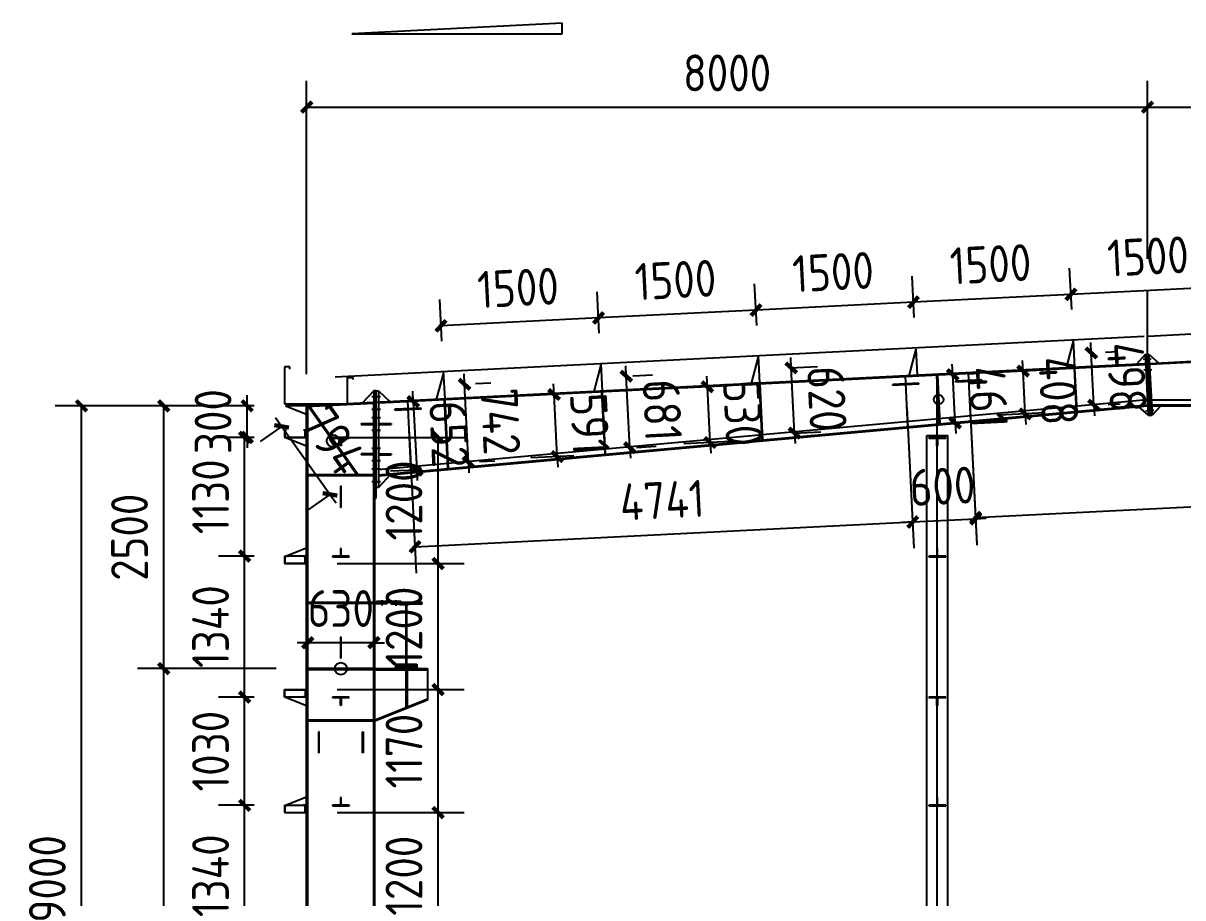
# Model space of a CAD drawing. Extents: x 411778 to 673094, y -11605 to 324395.
# Drawn here: x 495005 to 506037, y 84469 to 92789 of the extents above; entities that cross this region are included whole.
import ezdxf

# ---------------------------------------------------------------- set-up
doc = ezdxf.new("R2010")
doc.units = 0
doc.header["$LTSCALE"] = 1000
doc.header["$MEASUREMENT"] = 0
doc.layers.add('DOTE', color=1, linetype='Continuous')
doc.styles.get("Standard").update_dxf_attribs({"font": 'gbenor.shx', "bigfont": 'gbcbig.shx'})
doc.dimstyles.get("Standard").update_dxf_attribs({"dimscale": 100, "dimtxt": 3.5, "dimasz": 1, "dimexe": 2.5, "dimexo": 3, "dimgap": 1.5, "dimtad": 1, "dimdec": 0, "dimzin": 0, "dimdsep": 46, "dimtxsty": 'Standard', "dimblk": 'ARCHTICK', "dimcen": 0.09, "dimadec": 0, "dimazin": 0, "dimtfac": 1, "dimtdec": 0, "dimtix": 1, "dimtmove": 2, "dimatfit": 3, "dimfxl": 1, "dimtolj": 1, "dimtzin": 0, "dimarcsym": 0})

# ---------------------------------------------------------------- blocks, each defined once
blk = doc.blocks.new('_ArchTick')
at = {"color": 0, "linetype": 'ByBlock', "const_width": 0.4}
blk.add_lwpolyline([(-0.5, -0.5), (0.5, 0.5)], dxfattribs=at)
blk = doc.blocks.new('*D339')
at = {"color": 3, "lineweight": -2}
for p, q in [((497702, 89449), (497702, 92241)), ((505702, 90546), (505702, 92241)), ((497702, 91991), (505702, 91991))]:
    blk.add_line(p, q, dxfattribs=at)
at = {"layer": 'Defpoints', "color": 0}
for p in [(505702, 91991), (505702, 90246), (497702, 89149)]:
    blk.add_point(p, dxfattribs=at)
at = {"color": 3, "lineweight": -2, "xscale": 100, "yscale": 100, "zscale": 100, "rotation": 180}
blk.add_blockref('_ArchTick', (497702, 91991), dxfattribs=at)
at = {"color": 3, "lineweight": -2, "xscale": 100, "yscale": 100, "zscale": 100}
blk.add_blockref('_ArchTick', (505702, 91991), dxfattribs=at)
at = {"color": 0, "insert": (501702, 92316), "char_height": 350, "attachment_point": 5}
blk.add_mtext('\\A1;8000', dxfattribs=at)
blk = doc.blocks.new('*D340')
at = {"color": 3, "lineweight": -2}
for p, q in [((505702, 91025), (505702, 92241)), ((509702, 91448), (509702, 92241)), ((505702, 91991), (509702, 91991))]:
    blk.add_line(p, q, dxfattribs=at)
at = {"layer": 'Defpoints', "color": 0}
for p in [(509702, 91991), (509702, 91148), (505702, 90725)]:
    blk.add_point(p, dxfattribs=at)
at = {"color": 3, "lineweight": -2, "xscale": 100, "yscale": 100, "zscale": 100, "rotation": 180}
blk.add_blockref('_ArchTick', (505702, 91991), dxfattribs=at)
at = {"color": 3, "lineweight": -2, "xscale": 100, "yscale": 100, "zscale": 100}
blk.add_blockref('_ArchTick', (509702, 91991), dxfattribs=at)
at = {"color": 0, "insert": (507702, 92316), "char_height": 350, "attachment_point": 5}
blk.add_mtext('\\A1;4000', dxfattribs=at)
blk = doc.blocks.new('*D346')
at = {"color": 3, "lineweight": -2}
for p, q in [((506478, 90139), (506459, 90534)), ((504980, 90064), (504960, 90459)), ((506471, 90284), (504973, 90209))]:
    blk.add_line(p, q, dxfattribs=at)
at = {"layer": 'Defpoints', "color": 0}
for p in [(504973, 90209), (506493, 89839), (504995, 89764)]:
    blk.add_point(p, dxfattribs=at)
at = {"color": 3, "lineweight": -2, "xscale": 100, "yscale": 100, "zscale": 100}
for p, rotation in [((506471, 90284), 2.862405226256115), ((504973, 90209), 182.8624052262561)]:
    blk.add_blockref('_ArchTick', p, dxfattribs=dict(at, rotation=rotation))
at = {"color": 0, "insert": (505706, 90571), "char_height": 350, "attachment_point": 5, "rotation": 2.8624}
blk.add_mtext('\\A1;1500', dxfattribs=at)
blk = doc.blocks.new('*D331')
at = {"color": 3, "lineweight": -2}
for p, q in [((503482, 89989), (503462, 90384)), ((504980, 90064), (504960, 90459)), ((504973, 90209), (503475, 90135))]:
    blk.add_line(p, q, dxfattribs=at)
at = {"layer": 'Defpoints', "color": 0}
for p in [(503475, 90135), (504995, 89764), (503497, 89689)]:
    blk.add_point(p, dxfattribs=at)
at = {"color": 3, "lineweight": -2, "xscale": 100, "yscale": 100, "zscale": 100}
for p, rotation in [((504973, 90209), 2.862405226256115), ((503475, 90135), 182.8624052262561)]:
    blk.add_blockref('_ArchTick', p, dxfattribs=dict(at, rotation=rotation))
at = {"color": 0, "insert": (504208, 90497), "char_height": 350, "attachment_point": 5, "rotation": 2.8624}
blk.add_mtext('\\A1;1500', dxfattribs=at)
blk = doc.blocks.new('*D347')
at = {"color": 3, "lineweight": -2}
for p, q in [((503482, 89989), (503462, 90384)), ((501984, 89914), (501964, 90309)), ((503475, 90135), (501977, 90060))]:
    blk.add_line(p, q, dxfattribs=at)
at = {"layer": 'Defpoints', "color": 0}
for p in [(501977, 90060), (501999, 89614), (503497, 89689)]:
    blk.add_point(p, dxfattribs=at)
at = {"color": 3, "lineweight": -2, "xscale": 100, "yscale": 100, "zscale": 100}
for p, rotation in [((501977, 90060), 182.8624052262561), ((503475, 90135), 2.862405226256115)]:
    blk.add_blockref('_ArchTick', p, dxfattribs=dict(at, rotation=rotation))
at = {"color": 0, "insert": (502710, 90422), "char_height": 350, "attachment_point": 5, "rotation": 2.8624}
blk.add_mtext('\\A1;1500', dxfattribs=at)
blk = doc.blocks.new('*D348')
at = {"color": 3, "lineweight": -2}
for p, q in [((501984, 89914), (501964, 90309)), ((500486, 89839), (500466, 90234)), ((501977, 90060), (500479, 89985))]:
    blk.add_line(p, q, dxfattribs=at)
at = {"layer": 'Defpoints', "color": 0}
for p in [(500479, 89985), (501999, 89614), (500501, 89539)]:
    blk.add_point(p, dxfattribs=at)
at = {"color": 3, "lineweight": -2, "xscale": 100, "yscale": 100, "zscale": 100}
for p, rotation in [((501977, 90060), 2.862405226256115), ((500479, 89985), 182.8624052262561)]:
    blk.add_blockref('_ArchTick', p, dxfattribs=dict(at, rotation=rotation))
at = {"color": 0, "insert": (501211, 90347), "char_height": 350, "attachment_point": 5, "rotation": 2.8624}
blk.add_mtext('\\A1;1500', dxfattribs=at)
blk = doc.blocks.new('*D349')
at = {"color": 3, "lineweight": -2}
for p, q in [((498988, 89764), (498968, 90160)), ((500486, 89839), (500466, 90234)), ((500479, 89985), (498980, 89910))]:
    blk.add_line(p, q, dxfattribs=at)
at = {"layer": 'Defpoints', "color": 0}
for p in [(498980, 89910), (500501, 89539), (499003, 89464)]:
    blk.add_point(p, dxfattribs=at)
at = {"color": 3, "lineweight": -2, "xscale": 100, "yscale": 100, "zscale": 100}
for p, rotation in [((500479, 89985), 2.862405226256115), ((498980, 89910), 182.8624052262561)]:
    blk.add_blockref('_ArchTick', p, dxfattribs=dict(at, rotation=rotation))
at = {"color": 0, "insert": (499713, 90272), "char_height": 350, "attachment_point": 5, "rotation": 2.8624}
blk.add_mtext('\\A1;1500', dxfattribs=at)
blk = doc.blocks.new('*D332')
at = {"color": 3, "lineweight": -2}
for p, q in [((497202, 89149), (495310, 89149)), ((495560, 80149), (495560, 89149)), ((497252, 80149), (495310, 80149))]:
    blk.add_line(p, q, dxfattribs=at)
at = {"layer": 'Defpoints', "color": 0}
for p in [(495560, 89149), (497502, 89149), (497552, 80149)]:
    blk.add_point(p, dxfattribs=at)
at = {"color": 3, "lineweight": -2, "xscale": 100, "yscale": 100, "zscale": 100}
for p, rotation in [((495560, 89149), 90), ((495560, 80149), 270)]:
    blk.add_blockref('_ArchTick', p, dxfattribs=dict(at, rotation=rotation))
at = {"color": 0, "insert": (495235, 84649), "char_height": 350, "attachment_point": 5, "rotation": 90}
blk.add_mtext('\\A1;9000', dxfattribs=at)
blk = doc.blocks.new('*D350')
at = {"color": 0, "lineweight": -2}
for p, q in [((497412, 86649), (496092, 86649)), ((496342, 80149), (496342, 86649)), ((497252, 80149), (496092, 80149))]:
    blk.add_line(p, q, dxfattribs=at)
at = {"layer": 'Defpoints', "color": 0}
for p in [(496342, 86649), (497712, 86649), (497552, 80149)]:
    blk.add_point(p, dxfattribs=at)
at = {"color": 0, "lineweight": -2, "xscale": 100, "yscale": 100, "zscale": 100}
for p, rotation in [((496342, 86649), 90), ((496342, 80149), 270)]:
    blk.add_blockref('_ArchTick', p, dxfattribs=dict(at, rotation=rotation))
at = {"color": 0, "insert": (496017, 83399), "char_height": 350, "attachment_point": 5, "rotation": 90}
blk.add_mtext('\\A1;6500', dxfattribs=at)
blk = doc.blocks.new('*D351')
at = {"color": 0, "lineweight": -2}
for p, q in [((497202, 89149), (496092, 89149)), ((496342, 86649), (496342, 89149)), ((497412, 86649), (496092, 86649))]:
    blk.add_line(p, q, dxfattribs=at)
at = {"layer": 'Defpoints', "color": 0}
for p in [(496342, 89149), (497502, 89149), (497712, 86649)]:
    blk.add_point(p, dxfattribs=at)
at = {"color": 0, "lineweight": -2, "xscale": 100, "yscale": 100, "zscale": 100}
for p, rotation in [((496342, 89149), 90), ((496342, 86649), 270)]:
    blk.add_blockref('_ArchTick', p, dxfattribs=dict(at, rotation=rotation))
at = {"color": 0, "insert": (496017, 87899), "char_height": 350, "attachment_point": 5, "rotation": 90}
blk.add_mtext('\\A1;2500', dxfattribs=at)
blk = doc.blocks.new('*D355')
at = {"color": 3, "lineweight": -2}
for p, q in [((497136, 89149), (497136, 89249)), ((497202, 89149), (496886, 89149)), ((497136, 88849), (497136, 89149)), ((497202, 88849), (496886, 88849)), ((497136, 88849), (497136, 88749))]:
    blk.add_line(p, q, dxfattribs=at)
at = {"layer": 'Defpoints', "color": 0}
for p in [(497136, 89149), (497502, 89149), (497502, 88849)]:
    blk.add_point(p, dxfattribs=at)
at = {"color": 3, "lineweight": -2, "xscale": 100, "yscale": 100, "zscale": 100}
for p, rotation in [((497136, 89149), 270), ((497136, 88849), 90)]:
    blk.add_blockref('_ArchTick', p, dxfattribs=dict(at, rotation=rotation))
at = {"color": 0, "insert": (496812, 88999), "char_height": 350, "attachment_point": 5, "rotation": 90}
blk.add_mtext('\\A1;300', dxfattribs=at)
blk = doc.blocks.new('*D342')
at = {"color": 3, "lineweight": -2}
for p, q in [((499204, 89354), (499199, 89454)), ((499308, 89360), (499454, 89367)), ((499241, 88613), (499204, 89354)), ((499241, 88613), (499246, 88513)), ((499345, 88618), (499491, 88626))]:
    blk.add_line(p, q, dxfattribs=at)
at = {"layer": 'Defpoints', "color": 0}
for p in [(499009, 89345), (499204, 89354), (499046, 88603)]:
    blk.add_point(p, dxfattribs=at)
at = {"color": 3, "lineweight": -2, "xscale": 100, "yscale": 100, "zscale": 100}
for p, rotation in [((499204, 89354), 272.8624052260853), ((499241, 88613), 92.86240522608537)]:
    blk.add_blockref('_ArchTick', p, dxfattribs=dict(at, rotation=rotation))
at = {"color": 0, "insert": (499547, 89000), "char_height": 350, "attachment_point": 5, "rotation": 272.8624}
blk.add_mtext('\\A1;742', dxfattribs=at)
blk = doc.blocks.new('*D385')
at = {"color": 0, "lineweight": -2}
for p, q in [((498716, 89190), (498711, 89290)), ((498716, 89190), (498466, 89177)), ((498716, 89190), (498749, 88538)), ((498749, 88538), (498499, 88526)), ((498749, 88538), (498754, 88439))]:
    blk.add_line(p, q, dxfattribs=at)
at = {"layer": 'Defpoints', "color": 0}
for p in [(499016, 89205), (498749, 88538), (499048, 88553)]:
    blk.add_point(p, dxfattribs=at)
at = {"color": 0, "lineweight": -2, "xscale": 100, "yscale": 100, "zscale": 100}
for p, rotation in [((498716, 89190), 272.8624052260915), ((498749, 88538), 92.8624052260915)]:
    blk.add_blockref('_ArchTick', p, dxfattribs=dict(at, rotation=rotation))
at = {"color": 0, "insert": (499057, 88880), "char_height": 350, "attachment_point": 5, "rotation": 272.8624}
blk.add_mtext('\\A1;652', dxfattribs=at)
blk = doc.blocks.new('*D386')
at = {"color": 0, "lineweight": -2}
for p, q in [((500214, 89265), (499807, 89244)), ((500056, 89257), (500051, 89357)), ((500086, 88666), (500056, 89257)), ((500244, 88674), (499836, 88654)), ((500086, 88666), (500091, 88566))]:
    blk.add_line(p, q, dxfattribs=at)
at = {"layer": 'Defpoints', "color": 0}
for p in [(500056, 89257), (500514, 89280), (500543, 88689)]:
    blk.add_point(p, dxfattribs=at)
at = {"color": 0, "lineweight": -2, "xscale": 100, "yscale": 100, "zscale": 100}
for p, rotation in [((500056, 89257), 272.8624052261313), ((500086, 88666), 92.8624052261313)]:
    blk.add_blockref('_ArchTick', p, dxfattribs=dict(at, rotation=rotation))
at = {"color": 0, "insert": (500396, 88978), "char_height": 350, "attachment_point": 5, "rotation": 272.8624}
blk.add_mtext('\\A1;591', dxfattribs=at)
blk = doc.blocks.new('*D387')
at = {"color": 0, "lineweight": -2}
for p, q in [((501514, 89330), (501509, 89430)), ((501712, 89340), (501265, 89317)), ((501541, 88800), (501514, 89330)), ((501739, 88810), (501291, 88788)), ((501541, 88800), (501546, 88700))]:
    blk.add_line(p, q, dxfattribs=at)
at = {"layer": 'Defpoints', "color": 0}
for p in [(501514, 89330), (502012, 89355), (502038, 88825)]:
    blk.add_point(p, dxfattribs=at)
at = {"color": 0, "lineweight": -2, "xscale": 100, "yscale": 100, "zscale": 100}
for p, rotation in [((501514, 89330), 272.8624052261176), ((501541, 88800), 92.86240522611759)]:
    blk.add_blockref('_ArchTick', p, dxfattribs=dict(at, rotation=rotation))
at = {"color": 0, "insert": (501852, 89081), "char_height": 350, "attachment_point": 5, "rotation": 272.8624}
blk.add_mtext('\\A1;530', dxfattribs=at)
blk = doc.blocks.new('*D388')
at = {"color": 0, "lineweight": -2}
for p, q in [((504709, 89489), (504268, 89467)), ((504518, 89480), (504513, 89580)), ((504538, 89072), (504518, 89480)), ((504729, 89082), (504289, 89060)), ((504538, 89072), (504543, 88972))]:
    blk.add_line(p, q, dxfattribs=at)
at = {"layer": 'Defpoints', "color": 0}
for p in [(504518, 89480), (505008, 89504), (505029, 89097)]:
    blk.add_point(p, dxfattribs=at)
at = {"color": 0, "lineweight": -2, "xscale": 100, "yscale": 100, "zscale": 100}
for p, rotation in [((504518, 89480), 272.8624052260932), ((504538, 89072), 92.86240522609322)]:
    blk.add_blockref('_ArchTick', p, dxfattribs=dict(at, rotation=rotation))
at = {"color": 0, "insert": (504853, 89292), "char_height": 350, "attachment_point": 5, "rotation": 272.8624}
blk.add_mtext('\\A1;408', dxfattribs=at)
blk = doc.blocks.new('*D415')
at = {"color": 3, "lineweight": -2}
for p, q in [((500743, 89431), (500738, 89531)), ((500777, 88751), (500743, 89431)), ((500806, 89434), (500993, 89444)), ((500777, 88751), (500782, 88651)), ((500840, 88754), (501027, 88764))]:
    blk.add_line(p, q, dxfattribs=at)
at = {"layer": 'Defpoints', "color": 0}
for p in [(500507, 89419), (500743, 89431), (500541, 88739)]:
    blk.add_point(p, dxfattribs=at)
at = {"color": 3, "lineweight": -2, "xscale": 100, "yscale": 100, "zscale": 100}
for p, rotation in [((500743, 89431), 272.8624052261292), ((500777, 88751), 92.86240522612924)]:
    blk.add_blockref('_ArchTick', p, dxfattribs=dict(at, rotation=rotation))
at = {"color": 0, "insert": (501085, 89107), "char_height": 350, "attachment_point": 5, "rotation": 272.8624}
blk.add_mtext('\\A1;681', dxfattribs=at)
blk = doc.blocks.new('*D416')
at = {"color": 3, "lineweight": -2}
for p, q in [((502312, 89510), (502307, 89610)), ((502305, 89509), (502562, 89522)), ((502343, 88890), (502312, 89510)), ((502336, 88890), (502593, 88903)), ((502343, 88890), (502348, 88790))]:
    blk.add_line(p, q, dxfattribs=at)
at = {"layer": 'Defpoints', "color": 0}
for p in [(502005, 89494), (502312, 89510), (502036, 88875)]:
    blk.add_point(p, dxfattribs=at)
at = {"color": 3, "lineweight": -2, "xscale": 100, "yscale": 100, "zscale": 100}
for p, rotation in [((502312, 89510), 272.862405226128), ((502343, 88890), 92.86240522612796)]:
    blk.add_blockref('_ArchTick', p, dxfattribs=dict(at, rotation=rotation))
at = {"color": 0, "insert": (502652, 89216), "char_height": 350, "attachment_point": 5, "rotation": 272.8624}
blk.add_mtext('\\A1;620', dxfattribs=at)
blk = doc.blocks.new('*D417')
at = {"color": 3, "lineweight": -2}
for p, q in [((505167, 89652), (505162, 89752)), ((505192, 89155), (505167, 89652)), ((505301, 89659), (505417, 89665)), ((505192, 89155), (505197, 89055)), ((505326, 89162), (505441, 89167))]:
    blk.add_line(p, q, dxfattribs=at)
at = {"layer": 'Defpoints', "color": 0}
for p in [(505001, 89644), (505167, 89652), (505026, 89147)]:
    blk.add_point(p, dxfattribs=at)
at = {"color": 3, "lineweight": -2, "xscale": 100, "yscale": 100, "zscale": 100}
for p, rotation in [((505167, 89652), 272.8624052260907), ((505192, 89155), 92.86240522609076)]:
    blk.add_blockref('_ArchTick', p, dxfattribs=dict(at, rotation=rotation))
at = {"color": 0, "insert": (505504, 89420), "char_height": 350, "attachment_point": 5, "rotation": 272.8624}
blk.add_mtext('\\A1;498', dxfattribs=at)
blk = doc.blocks.new('*D1814')
at = {"color": 0, "lineweight": -2}
for p, q in [((503413, 89134), (503480, 87795)), ((498678, 88897), (498745, 87558)), ((498733, 87808), (503468, 88044))]:
    blk.add_line(p, q, dxfattribs=at)
at = {"layer": 'Defpoints', "color": 0}
for p in [(503398, 89434), (498663, 89197), (503468, 88044)]:
    blk.add_point(p, dxfattribs=at)
at = {"color": 0, "lineweight": -2, "xscale": 100, "yscale": 100, "zscale": 100}
for p, rotation in [((503468, 88044), 2.862405225927095), ((498733, 87808), 182.8624052259271)]:
    blk.add_blockref('_ArchTick', p, dxfattribs=dict(at, rotation=rotation))
at = {"color": 0, "insert": (501084, 88251), "char_height": 350, "attachment_point": 5, "rotation": 2.8624}
blk.add_mtext('\\A1;4741', dxfattribs=at)
blk = doc.blocks.new('*D1815')
at = {"color": 0, "lineweight": -2}
for p, q in [((504012, 89164), (504079, 87825)), ((503413, 89134), (503480, 87795)), ((503468, 88044), (503368, 88039)), ((503468, 88044), (504067, 88074)), ((504067, 88074), (504167, 88079))]:
    blk.add_line(p, q, dxfattribs=at)
at = {"layer": 'Defpoints', "color": 0}
for p in [(503398, 89434), (503997, 89464), (504067, 88074)]:
    blk.add_point(p, dxfattribs=at)
at = {"color": 0, "lineweight": -2, "xscale": 100, "yscale": 100, "zscale": 100}
for p, rotation in [((504067, 88074), 182.8624052259271), ((503468, 88044), 2.862405225927099)]:
    blk.add_blockref('_ArchTick', p, dxfattribs=dict(at, rotation=rotation))
at = {"color": 0, "insert": (503751, 88384), "char_height": 350, "attachment_point": 5, "rotation": 2.8624}
blk.add_mtext('\\A1;600', dxfattribs=at)
blk = doc.blocks.new('*D1816')
at = {"color": 0, "lineweight": -2}
for p, q in [((509217, 89424), (509284, 88097)), ((504012, 89164), (504079, 87837)), ((504066, 88086), (509271, 88346))]:
    blk.add_line(p, q, dxfattribs=at)
at = {"layer": 'Defpoints', "color": 0}
for p in [(509202, 89724), (503997, 89464), (509271, 88346)]:
    blk.add_point(p, dxfattribs=at)
at = {"color": 0, "lineweight": -2, "xscale": 100, "yscale": 100, "zscale": 100}
for p, rotation in [((509271, 88346), 2.862405226096694), ((504066, 88086), 182.8624052260967)]:
    blk.add_blockref('_ArchTick', p, dxfattribs=dict(at, rotation=rotation))
at = {"color": 0, "insert": (506653, 88541), "char_height": 350, "attachment_point": 5, "rotation": 2.8624}
blk.add_mtext('\\A1;5211', dxfattribs=at)
blk = doc.blocks.new('*D1929')
at = {"color": 3, "lineweight": -2}
for p, q in [((497202, 85349), (496862, 85349)), ((497112, 84009), (497112, 85349)), ((497202, 84009), (496862, 84009))]:
    blk.add_line(p, q, dxfattribs=at)
at = {"layer": 'Defpoints', "color": 0}
for p in [(497112, 85349), (497502, 85349), (497502, 84009)]:
    blk.add_point(p, dxfattribs=at)
at = {"color": 3, "lineweight": -2, "xscale": 100, "yscale": 100, "zscale": 100}
for p, rotation in [((497112, 85349), 90), ((497112, 84009), 270)]:
    blk.add_blockref('_ArchTick', p, dxfattribs=dict(at, rotation=rotation))
at = {"color": 0, "insert": (496788, 84679), "char_height": 350, "attachment_point": 5, "rotation": 90}
blk.add_mtext('\\A1;1340', dxfattribs=at)
blk = doc.blocks.new('*D1930')
at = {"color": 3, "lineweight": -2}
for p, q in [((497202, 86379), (496862, 86379)), ((497112, 85349), (497112, 86379)), ((497202, 85349), (496862, 85349))]:
    blk.add_line(p, q, dxfattribs=at)
at = {"layer": 'Defpoints', "color": 0}
for p in [(497112, 86379), (497502, 86379), (497502, 85349)]:
    blk.add_point(p, dxfattribs=at)
at = {"color": 3, "lineweight": -2, "xscale": 100, "yscale": 100, "zscale": 100}
for p, rotation in [((497112, 86379), 90), ((497112, 85349), 270)]:
    blk.add_blockref('_ArchTick', p, dxfattribs=dict(at, rotation=rotation))
at = {"color": 0, "insert": (496788, 85864), "char_height": 350, "attachment_point": 5, "rotation": 90}
blk.add_mtext('\\A1;1030', dxfattribs=at)
blk = doc.blocks.new('*D1931')
at = {"color": 3, "lineweight": -2}
for p, q in [((497202, 87719), (496862, 87719)), ((497112, 86379), (497112, 87719)), ((497202, 86379), (496862, 86379))]:
    blk.add_line(p, q, dxfattribs=at)
at = {"layer": 'Defpoints', "color": 0}
for p in [(497112, 87719), (497502, 87719), (497502, 86379)]:
    blk.add_point(p, dxfattribs=at)
at = {"color": 3, "lineweight": -2, "xscale": 100, "yscale": 100, "zscale": 100}
for p, rotation in [((497112, 87719), 90), ((497112, 86379), 270)]:
    blk.add_blockref('_ArchTick', p, dxfattribs=dict(at, rotation=rotation))
at = {"color": 0, "insert": (496788, 87049), "char_height": 350, "attachment_point": 5, "rotation": 90}
blk.add_mtext('\\A1;1340', dxfattribs=at)
blk = doc.blocks.new('*D1932')
at = {"color": 3, "lineweight": -2}
for p, q in [((497202, 88849), (496862, 88849)), ((497112, 87719), (497112, 88849)), ((497202, 87719), (496862, 87719))]:
    blk.add_line(p, q, dxfattribs=at)
at = {"layer": 'Defpoints', "color": 0}
for p in [(497112, 88849), (497502, 88849), (497502, 87719)]:
    blk.add_point(p, dxfattribs=at)
at = {"color": 3, "lineweight": -2, "xscale": 100, "yscale": 100, "zscale": 100}
for p, rotation in [((497112, 88849), 90), ((497112, 87719), 270)]:
    blk.add_blockref('_ArchTick', p, dxfattribs=dict(at, rotation=rotation))
at = {"color": 0, "insert": (496788, 88284), "char_height": 350, "attachment_point": 5, "rotation": 90}
blk.add_mtext('\\A1;1130', dxfattribs=at)
blk = doc.blocks.new('*D2557')
at = {"color": 0, "lineweight": -2}
for p, q in [((503849, 89446), (503844, 89546)), ((503872, 88986), (503849, 89446)), ((504002, 89454), (504098, 89459)), ((503872, 88986), (503877, 88886)), ((504025, 88993), (504122, 88998))]:
    blk.add_line(p, q, dxfattribs=at)
at = {"layer": 'Defpoints', "color": 0}
for p in [(503702, 89439), (503849, 89446), (503725, 88978)]:
    blk.add_point(p, dxfattribs=at)
at = {"color": 0, "lineweight": -2, "xscale": 100, "yscale": 100, "zscale": 100}
for p, rotation in [((503849, 89446), 272.8624052261207), ((503872, 88986), 92.86240522612069)]:
    blk.add_blockref('_ArchTick', p, dxfattribs=dict(at, rotation=rotation))
at = {"color": 0, "insert": (504185, 89232), "char_height": 350, "attachment_point": 5, "rotation": 272.8624}
blk.add_mtext('\\A1;461', dxfattribs=at)
blk = doc.blocks.new('*D2558')
at = {"color": 0, "lineweight": -2}
for p, q in [((497464, 88954), (497406, 89035)), ((497481, 88966), (497260, 88809)), ((497924, 88307), (497464, 88954)), ((497941, 88319), (497721, 88162)), ((497924, 88307), (497982, 88226))]:
    blk.add_line(p, q, dxfattribs=at)
at = {"layer": 'Defpoints', "color": 0}
for p in [(497725, 89140), (497464, 88954), (498186, 88493)]:
    blk.add_point(p, dxfattribs=at)
at = {"color": 0, "lineweight": -2, "xscale": 100, "yscale": 100, "zscale": 100}
for p, rotation in [((497464, 88954), 305.4530393747826), ((497924, 88307), 125.4530393747826)]:
    blk.add_blockref('_ArchTick', p, dxfattribs=dict(at, rotation=rotation))
at = {"color": 0, "insert": (497959, 88819), "char_height": 350, "attachment_point": 5, "rotation": 305.453}
blk.add_mtext('\\A1;794', dxfattribs=at)
blk = doc.blocks.new('*D2559')
at = {"color": 0, "lineweight": -2}
for p, q in [((497712, 86949), (497712, 87146)), ((498342, 86949), (498342, 87146)), ((497712, 86896), (497612, 86896)), ((498342, 86896), (497712, 86896)), ((498342, 86896), (498442, 86896))]:
    blk.add_line(p, q, dxfattribs=at)
at = {"layer": 'Defpoints', "color": 0}
for p in [(497712, 86896), (497712, 86649), (498342, 86649)]:
    blk.add_point(p, dxfattribs=at)
at = {"color": 0, "lineweight": -2, "xscale": 100, "yscale": 100, "zscale": 100}
blk.add_blockref('_ArchTick', (497712, 86896), dxfattribs=at)
at = {"color": 0, "lineweight": -2, "xscale": 100, "yscale": 100, "zscale": 100, "rotation": 180}
blk.add_blockref('_ArchTick', (498342, 86896), dxfattribs=at)
at = {"color": 0, "insert": (498027, 87221), "char_height": 350, "attachment_point": 5}
blk.add_mtext('\\A1;630', dxfattribs=at)
blk = doc.blocks.new('*D3552')
at = {"color": 3, "lineweight": -2}
for p, q in [((497992, 85279), (499202, 85279)), ((498952, 84079), (498952, 85279)), ((497992, 84079), (499202, 84079))]:
    blk.add_line(p, q, dxfattribs=at)
at = {"layer": 'Defpoints', "color": 0}
for p in [(497692, 85279), (498952, 85279), (497692, 84079)]:
    blk.add_point(p, dxfattribs=at)
at = {"color": 3, "lineweight": -2, "xscale": 100, "yscale": 100, "zscale": 100}
for p, rotation in [((498952, 85279), 90), ((498952, 84079), 270)]:
    blk.add_blockref('_ArchTick', p, dxfattribs=dict(at, rotation=rotation))
at = {"color": 0, "insert": (498628, 84679), "char_height": 350, "attachment_point": 5, "rotation": 90}
blk.add_mtext('\\A1;1200', dxfattribs=at)
blk = doc.blocks.new('*D3553')
at = {"color": 3, "lineweight": -2}
for p, q in [((497992, 86449), (499202, 86449)), ((498952, 85279), (498952, 86449)), ((497992, 85279), (499202, 85279))]:
    blk.add_line(p, q, dxfattribs=at)
at = {"layer": 'Defpoints', "color": 0}
for p in [(497692, 86449), (498952, 86449), (497692, 85279)]:
    blk.add_point(p, dxfattribs=at)
at = {"color": 3, "lineweight": -2, "xscale": 100, "yscale": 100, "zscale": 100}
for p, rotation in [((498952, 86449), 90), ((498952, 85279), 270)]:
    blk.add_blockref('_ArchTick', p, dxfattribs=dict(at, rotation=rotation))
at = {"color": 0, "insert": (498628, 85864), "char_height": 350, "attachment_point": 5, "rotation": 90}
blk.add_mtext('\\A1;1170', dxfattribs=at)
blk = doc.blocks.new('*D3554')
at = {"color": 3, "lineweight": -2}
for p, q in [((497992, 87649), (499202, 87649)), ((498952, 86449), (498952, 87649)), ((497992, 86449), (499202, 86449))]:
    blk.add_line(p, q, dxfattribs=at)
at = {"layer": 'Defpoints', "color": 0}
for p in [(497692, 87649), (498952, 87649), (497692, 86449)]:
    blk.add_point(p, dxfattribs=at)
at = {"color": 3, "lineweight": -2, "xscale": 100, "yscale": 100, "zscale": 100}
for p, rotation in [((498952, 87649), 90), ((498952, 86449), 270)]:
    blk.add_blockref('_ArchTick', p, dxfattribs=dict(at, rotation=rotation))
at = {"color": 0, "insert": (498628, 87049), "char_height": 350, "attachment_point": 5, "rotation": 90}
blk.add_mtext('\\A1;1200', dxfattribs=at)
blk = doc.blocks.new('*D3555')
at = {"color": 3, "lineweight": -2}
for p, q in [((498002, 88849), (499202, 88849)), ((498952, 87649), (498952, 88849)), ((497992, 87649), (499202, 87649))]:
    blk.add_line(p, q, dxfattribs=at)
at = {"layer": 'Defpoints', "color": 0}
for p in [(497702, 88849), (498952, 88849), (497692, 87649)]:
    blk.add_point(p, dxfattribs=at)
at = {"color": 3, "lineweight": -2, "xscale": 100, "yscale": 100, "zscale": 100}
for p, rotation in [((498952, 88849), 90), ((498952, 87649), 270)]:
    blk.add_blockref('_ArchTick', p, dxfattribs=dict(at, rotation=rotation))
at = {"color": 0, "insert": (498628, 88249), "char_height": 350, "attachment_point": 5, "rotation": 90}
blk.add_mtext('\\A1;1200', dxfattribs=at)

msp = doc.modelspace()

# ---------------------------------------------------------------- linework, layer by layer
for p, q in [((500132, 92789), (498132, 92689)), ((500132, 92689), (500132, 92789)), ((498132, 92689), (500132, 92689)), ((505701.8, 89639.1), (505701.8, 90249)), ((509688.9, 90008.7), (505706.8, 89809.6)), ((505670.9, 89807.8), (497973.4, 89422.9)), ((504995.2, 89764), (504927.8, 89510.3)), ((504994.7, 89774), (505007.7, 89514.3)), ((509701.8, 89749), (505719.8, 89549.9)), ((509701.8, 89741), (505720.2, 89541.9)), ((501999, 89614.2), (501931.6, 89360.5)), ((501998.5, 89624.2), (502011.5, 89364.5)), ((503497.1, 89689.1), (503429.7, 89435.4)), ((503497.1, 89689.1), (503509.6, 89439.4)), ((505679.4, 89638), (505594, 89543.6)), ((505661.6, 89592.1), (505737.6, 89595.9)), ((505679.4, 89638), (505715.3, 89639.8)), ((505715.3, 89639.8), (505809.7, 89554.4)), ((505683.9, 89548.1), (498341.8, 89181)), ((505684.4, 89538.1), (498385.8, 89173.2)), ((499002.2, 89474.4), (499015.2, 89214.7)), ((500500.8, 89539.3), (500433.4, 89285.6)), ((500500.3, 89549.3), (500513.3, 89289.6)), ((505002.2, 89504), (505022.6, 89096.1)), ((505008.2, 89504.3), (505028.6, 89096.6)), ((505666.6, 89492.2), (505742.5, 89496)), ((505702.3, 89539), (505701.8, 89539)), ((499002.7, 89464.4), (498935.3, 89210.7)), ((503526.8, 89365.2), (503277.1, 89352.7)), ((503527.1, 89360.2), (503277.4, 89347.7)), ((503422.4, 88950.7), (503398.2, 89433.8)), ((503527.3, 89355.2), (503526.8, 89365.2)), ((503720.4, 88977.8), (503697.4, 89438.8)), ((503730.4, 88978.7), (503707.3, 89439.3)), ((504126.1, 89395.1), (503876.4, 89382.7)), ((503876.9, 89372.7), (503876.4, 89382.7)), ((504126.3, 89390.1), (503876.6, 89377.7)), ((504126.6, 89385.2), (503876.9, 89372.7)), ((504020.4, 89005), (503997.5, 89463.8)), ((504001.7, 89378.9), (504001.2, 89388.9)), ((504126.6, 89385.2), (504126.1, 89395.1)), ((498341.8, 89292.1), (498230.9, 89175.5)), ((498363.8, 89292.1), (498341.8, 89292.1)), ((498341.8, 89292.1), (498341.8, 88272.1)), ((498363.8, 88272.1), (498363.8, 89292.1)), ((498363.8, 89292.1), (498385.8, 89292.1)), ((498385.8, 89292.1), (498385.8, 88372.1)), ((498385.8, 89292.1), (498494.6, 89188.7)), ((500507.8, 89279.3), (500537.4, 88688.7)), ((500513.8, 89279.6), (500543.3, 88689.2)), ((502006, 89354.2), (502032.4, 88824.5)), ((502012, 89354.5), (502038.4, 88825)), ((503277.6, 89342.7), (503277.1, 89352.7)), ((503527.3, 89355.2), (503277.6, 89342.7)), ((503402.5, 89348.9), (503402, 89358.9)), ((497701.8, 89149), (497501.8, 89149)), ((497501.8, 89149), (497701.8, 89069)), ((498341.8, 89181), (497701.8, 89149)), ((498341.8, 89171), (497701.8, 89139)), ((497701.8, 80169), (497701.8, 89149)), ((497711.8, 80169), (497711.8, 89139.5)), ((498179.6, 88493.3), (497719.2, 89139.9)), ((498191.8, 88493.3), (497731, 89140.5)), ((498321.8, 89237.1), (498405.8, 89237.1)), ((498341.8, 80169), (498341.8, 89181)), ((498381.3, 88543.1), (505698.9, 89207.7)), ((498385.8, 88493.3), (505703.4, 89157.9)), ((498385.8, 88483.2), (505703.9, 89147.9)), ((498697.9, 88508.9), (498663.5, 89197.1)), ((499009.7, 89204.4), (499042.3, 88552.9)), ((499015.7, 89204.7), (499048.3, 88553.4)), ((505615, 89139.8), (505708.3, 89058.7)), ((505681.1, 89202.6), (505757, 89206.3)), ((505739.4, 89157.5), (509701.8, 89157)), ((505739.5, 89207.5), (509701.9, 89207)), ((505739.8, 89149.5), (509701.8, 89149)), ((505828.9, 89149.5), (505744.3, 89060.5)), ((498321.8, 89117.1), (498405.8, 89117.1)), ((498321.8, 89037.1), (498405.8, 89037.1)), ((498792.1, 89128.4), (498542.4, 89116)), ((498542.9, 89106), (498542.4, 89116)), ((498792.3, 89123.4), (498542.6, 89111)), ((498792.6, 89118.4), (498542.9, 89106)), ((498792.6, 89118.4), (498792.1, 89128.4)), ((505686.1, 89102.7), (505762, 89106.5)), ((505708.3, 89058.7), (505744.3, 89060.5)), ((498221.8, 88982.1), (498341.8, 88982.1)), ((498221.8, 88982.1), (498221.8, 88972.1)), ((498221.8, 88972.1), (498341.8, 88972.1)), ((498385.8, 88982.1), (498505.8, 88982.1)), ((498385.8, 88972.1), (498505.8, 88972.1)), ((498505.8, 88982.1), (498505.8, 88972.1)), ((497701.8, 88849), (497501.8, 88849)), ((497501.8, 88849), (497701.8, 88769)), ((498026.8, 88849), (497946.8, 88849)), ((497946.8, 88849), (497946.8, 88843)), ((497946.8, 88843), (498106.8, 88843)), ((498023.8, 88849), (498029.8, 88849)), ((498023.8, 88769), (498023.8, 88843)), ((498106.8, 88849), (498026.8, 88849)), ((498029.8, 88843), (498029.8, 88769)), ((498106.8, 88843), (498106.8, 88849)), ((498321.8, 88917.1), (498405.8, 88917.1)), ((503601.8, 80169), (503601.8, 88866.1)), ((503601.8, 88866.1), (503801.8, 88866.1)), ((503701.8, 88849), (503621.8, 88849)), ((503621.8, 88849), (503621.8, 88843)), ((503621.8, 88843), (503781.8, 88843)), ((503698.8, 88849), (503704.8, 88849)), ((503698.8, 88769), (503698.8, 88843)), ((503781.8, 88849), (503701.8, 88849)), ((503704.8, 88843), (503704.8, 88769)), ((503781.8, 88843), (503781.8, 88849)), ((503801.8, 80169), (503801.8, 88866.1)), ((498026.8, 88769), (498023.8, 88769)), ((498029.8, 88769), (498026.8, 88769)), ((498321.8, 88747.1), (498405.8, 88747.1)), ((503701.8, 88769), (503698.8, 88769)), ((503704.8, 88769), (503701.8, 88769)), ((498341.8, 88692.1), (498221.8, 88692.1)), ((498221.8, 88692.1), (498221.8, 88682.1)), ((498341.8, 88682.1), (498221.8, 88682.1)), ((498405.8, 88627.1), (498321.8, 88627.1)), ((498385.8, 88692.1), (498505.8, 88692.1)), ((498385.8, 88682.1), (498505.8, 88682.1)), ((498505.8, 88692.1), (498505.8, 88682.1)), ((498341.8, 88493.3), (497711.8, 88493.3)), ((498341.8, 88483.3), (497711.8, 88483.3)), ((498405.8, 88547.1), (498321.8, 88547.1)), ((498496.5, 88493.3), (498385.8, 88372.1)), ((498030.8, 88383.3), (498022.8, 88383.3)), ((498022.8, 88383.3), (498022.8, 88183.3)), ((498030.8, 88183.3), (498030.8, 88383.3)), ((498405.8, 88427.1), (498321.8, 88427.1)), ((498385.8, 88372.1), (498341.8, 88372.1)), ((498030.8, 88183.3), (498030.8, 88345.3)), ((498341.8, 88272.1), (498363.8, 88272.1)), ((498351.8, 80169), (498351.8, 88272.1)), ((498030.8, 88183.3), (498022.8, 88183.3)), ((497501.8, 87719), (497701.8, 87799)), ((497711.8, 87719), (497501.8, 87719)), ((498026.8, 87719), (497946.8, 87719)), ((497946.8, 87719), (497946.8, 87713)), ((497946.8, 87713), (498106.8, 87713)), ((498026.8, 87793), (498023.8, 87793)), ((498023.8, 87793), (498023.8, 87719)), ((498023.8, 87719), (498029.8, 87719)), ((498029.8, 87793), (498026.8, 87793)), ((498106.8, 87719), (498026.8, 87719)), ((498029.8, 87719), (498029.8, 87793)), ((498106.8, 87713), (498106.8, 87719)), ((503701.8, 87719), (503621.8, 87719)), ((503621.8, 87719), (503621.8, 87713)), ((503621.8, 87713), (503781.8, 87713)), ((503701.8, 87793), (503698.8, 87793)), ((503698.8, 87793), (503698.8, 87719)), ((503698.8, 87719), (503704.8, 87719)), ((503704.8, 87793), (503701.8, 87793)), ((503781.8, 87719), (503701.8, 87719)), ((503704.8, 87719), (503704.8, 87793)), ((503781.8, 87713), (503781.8, 87719)), ((498341.8, 87279), (497711.8, 87279)), ((498341.8, 87269), (497711.8, 87269)), ((498651.8, 87279), (498351.8, 87279)), ((498351.8, 87279), (498466.8, 87279)), ((498351.8, 87269), (498466.8, 87269)), ((498366.8, 87289), (498366.8, 87279)), ((498601.8, 87289), (498366.8, 87289)), ((498466.8, 87279), (498466.8, 87269)), ((498651.8, 87279), (498501.8, 87279)), ((498501.8, 87279), (498501.8, 87267)), ((498501.8, 87267), (498801.8, 87267)), ((498601.8, 87279), (498601.8, 87289)), ((498647.8, 86691), (498647.8, 87267)), ((498801.8, 87279), (498651.8, 87279)), ((498655.8, 86691), (498655.8, 87267)), ((498801.8, 87267), (498801.8, 87279)), ((498030.8, 86949), (498022.8, 86949)), ((498022.8, 86949), (498022.8, 86749)), ((498030.8, 86749), (498030.8, 86949)), ((498030.8, 86749), (498030.8, 86911)), ((498030.8, 86749), (498022.8, 86749)), ((498341.8, 86649), (497711.8, 86649)), ((498341.8, 86639), (497711.8, 86639)), ((498351.8, 86649), (498851.8, 86649)), ((498351.8, 86639), (498851.8, 86639)), ((498546.8, 86649), (498546.8, 86659)), ((498756.8, 86659), (498546.8, 86659)), ((498651.8, 86649), (498546.8, 86649)), ((498551.8, 86691), (498751.8, 86691)), ((498551.8, 86691), (498551.8, 86679)), ((498551.8, 86659), (498551.8, 86679)), ((498551.8, 86679), (498751.8, 86679)), ((498646.8, 86639), (498646.8, 86277.8)), ((498751.8, 86659), (498651.8, 86659)), ((498756.8, 86649), (498651.8, 86649)), ((498656.8, 86639), (498656.8, 86281.8)), ((498751.8, 86691), (498751.8, 86679)), ((498751.8, 86679), (498751.8, 86659)), ((498756.8, 86659), (498756.8, 86649)), ((498851.8, 86649), (498851.8, 86349)), ((497711.8, 86379), (497501.8, 86379)), ((497501.8, 86379), (497701.8, 86299)), ((498022.8, 86379), (497946.8, 86379)), ((497946.8, 86373), (497946.8, 86379)), ((497946.8, 86379), (498106.8, 86379)), ((498026.8, 86379), (497946.8, 86379)), ((497946.8, 86379), (497946.8, 86373)), ((498026.8, 86373), (497946.8, 86373)), ((497946.8, 86373), (498106.8, 86373)), ((498023.8, 86379), (498029.8, 86379)), ((498023.8, 86299), (498023.8, 86373)), ((498026.8, 86299), (498023.8, 86299)), ((498106.8, 86379), (498026.8, 86379)), ((498029.8, 86299), (498026.8, 86299)), ((498029.8, 86373), (498029.8, 86299)), ((498106.8, 86373), (498106.8, 86379)), ((498851.8, 86359.8), (498351.8, 86159.8)), ((498851.8, 86349), (498351.8, 86149)), ((503697.8, 86379), (503621.8, 86379)), ((503621.8, 86373), (503621.8, 86379)), ((503621.8, 86379), (503781.8, 86379)), ((503701.8, 86379), (503621.8, 86379)), ((503621.8, 86379), (503621.8, 86373)), ((503701.8, 86373), (503621.8, 86373)), ((503621.8, 86373), (503781.8, 86373)), ((503705.8, 86302.5), (503697.8, 86302.5)), ((503698.8, 86379), (503704.8, 86379)), ((503698.8, 86299), (503698.8, 86373)), ((503701.8, 86299), (503698.8, 86299)), ((503781.8, 86379), (503701.8, 86379)), ((503704.8, 86299), (503701.8, 86299)), ((503704.8, 86373), (503704.8, 86299)), ((503781.8, 86373), (503781.8, 86379)), ((498341.8, 86159), (497711.8, 86159)), ((498341.8, 86149), (497711.8, 86149)), ((497821.8, 86049), (497813.8, 86049)), ((497813.8, 86049), (497813.8, 85849)), ((497821.8, 85849), (497821.8, 86049)), ((497821.8, 85849), (497821.8, 86049)), ((497821.8, 85849), (497821.8, 86011)), ((498231.8, 85849), (498231.8, 86049)), ((498231.8, 85849), (498231.8, 86049)), ((498231.8, 86049), (498239.8, 86049)), ((498231.8, 85849), (498231.8, 86011)), ((498239.8, 86049), (498239.8, 85849)), ((497821.8, 85849), (497813.8, 85849)), ((498239.8, 85849), (498231.8, 85849)), ((497501.8, 85349), (497701.8, 85429)), ((498026.8, 85423), (498023.8, 85423)), ((498023.8, 85423), (498023.8, 85349)), ((498029.8, 85423), (498026.8, 85423)), ((498029.8, 85349), (498029.8, 85423)), ((503701.8, 85423), (503698.8, 85423)), ((503698.8, 85423), (503698.8, 85349)), ((503704.8, 85423), (503701.8, 85423)), ((503704.8, 85349), (503704.8, 85423)), ((497501.8, 85349), (497701.8, 85349)), ((498026.8, 85349), (497946.8, 85349)), ((497946.8, 85349), (497946.8, 85343)), ((497946.8, 85343), (498106.8, 85343)), ((498023.8, 85349), (498029.8, 85349)), ((498106.8, 85349), (498026.8, 85349)), ((498106.8, 85349), (498106.8, 85343)), ((503701.8, 85349), (503621.8, 85349)), ((503621.8, 85349), (503621.8, 85343)), ((503621.8, 85343), (503781.8, 85343)), ((503698.8, 85349), (503704.8, 85349)), ((503781.8, 85349), (503701.8, 85349)), ((503781.8, 85349), (503781.8, 85343))]:
    msp.add_line(p, q)
at = {"color": 0}
for p, q in [((505679.4, 89638), (505708.3, 89058.7)), ((505697.4, 89638.9), (505726.3, 89059.6)), ((505715.3, 89639.8), (505744.3, 89060.5))]:
    msp.add_line(p, q, dxfattribs=at)
at = {"color": 6}
for p, q in [((497542.2, 89518.5), (497492.2, 89518.5)), ((497492.2, 89518.5), (497492.2, 89168.5)), ((497542.2, 89498.5), (497542.2, 89518.5)), ((498092.2, 89168.5), (498092.2, 89418.5)), ((498092.2, 89418.5), (498142.2, 89418.5)), ((498142.2, 89418.5), (498142.2, 89398.5)), ((497492.2, 89168.5), (498092.2, 89168.5)), ((497491.8, 88919), (497491.8, 88849)), ((497491.8, 88919), (497511.8, 88919)), ((497511.8, 88919), (497511.8, 88916.5)), ((497691.8, 88919), (497671.8, 88919)), ((497671.8, 88916.5), (497671.8, 88919)), ((497691.8, 88849), (497691.8, 88919)), ((497691.8, 88849), (497691.8, 88919)), ((497491.8, 88849), (497691.8, 88849)), ((497494.3, 88916.5), (497494.3, 88851.5)), ((497494.3, 88916.5), (497511.8, 88916.5)), ((497494.3, 88851.5), (497689.3, 88851.5)), ((497689.3, 88916.5), (497671.8, 88916.5)), ((497689.3, 88851.5), (497689.3, 88916.5)), ((497491.8, 87719), (497491.8, 87649)), ((497491.8, 87719), (497511.8, 87719)), ((497494.3, 87716.5), (497494.3, 87651.5)), ((497494.3, 87716.5), (497511.8, 87716.5)), ((497511.8, 87719), (497511.8, 87716.5)), ((497691.8, 87719), (497671.8, 87719)), ((497671.8, 87716.5), (497671.8, 87719)), ((497689.3, 87716.5), (497671.8, 87716.5)), ((497689.3, 87651.5), (497689.3, 87716.5)), ((497691.8, 87649), (497691.8, 87719)), ((497691.8, 87649), (497691.8, 87719)), ((497491.8, 87649), (497691.8, 87649)), ((497494.3, 87651.5), (497689.3, 87651.5)), ((497491.8, 86379), (497491.8, 86449)), ((497491.8, 86449), (497691.8, 86449)), ((497494.3, 86381.5), (497494.3, 86446.5)), ((497494.3, 86446.5), (497689.3, 86446.5)), ((497494.3, 86381.5), (497511.8, 86381.5)), ((497511.8, 86379), (497511.8, 86381.5)), ((497689.3, 86381.5), (497671.8, 86381.5)), ((497671.8, 86381.5), (497671.8, 86379)), ((497689.3, 86446.5), (497689.3, 86381.5)), ((497691.8, 86449), (497691.8, 86379)), ((497691.8, 86449), (497691.8, 86379)), ((497491.8, 86379), (497511.8, 86379)), ((497691.8, 86379), (497671.8, 86379)), ((497491.8, 85349), (497491.8, 85279)), ((497491.8, 85349), (497511.8, 85349)), ((497491.8, 85279), (497691.8, 85279)), ((497494.3, 85346.5), (497494.3, 85281.5)), ((497494.3, 85346.5), (497511.8, 85346.5)), ((497494.3, 85281.5), (497689.3, 85281.5)), ((497511.8, 85349), (497511.8, 85346.5)), ((497691.8, 85349), (497671.8, 85349)), ((497671.8, 85346.5), (497671.8, 85349)), ((497689.3, 85346.5), (497671.8, 85346.5)), ((497689.3, 85281.5), (497689.3, 85346.5)), ((497691.8, 85279), (497691.8, 85349)), ((497691.8, 85279), (497691.8, 85349))]:
    msp.add_line(p, q, dxfattribs=at)
at = {"color": 1}
for p, q in [((503725.4, 88978.2), (503702.3, 89439)), ((498185.7, 88493.3), (497725.1, 89140.2)), ((498026.8, 88383.3), (498026.8, 88183.3)), ((498651.8, 86691), (498651.8, 87267)), ((498026.8, 86949), (498026.8, 86749)), ((498651.8, 86639), (498651.8, 86279.8)), ((497817.8, 86049), (497817.8, 85849)), ((498235.8, 86049), (498235.8, 85849))]:
    msp.add_line(p, q, dxfattribs=at)
at = {"color": 2}
for p, q in [((498416.8, 87299), (498416.8, 87249)), ((498551.8, 87299), (498551.8, 87247))]:
    msp.add_line(p, q, dxfattribs=at)
for centre, radius in [((503713.9, 89208.6), 45.6), ((497951.8, 88816.6), 58), ((498026.8, 86649), 58)]:
    msp.add_circle(centre, radius)
at = {"layer": 'DOTE'}
msp.add_line((503701.8, 80149), (503701.8, 89449), dxfattribs=at)

# ---------------------------------------------------------------- dimensions: what is measured, and where the dimension line sits
for base, p1, p2, picture, middle in [((505701.8, 91991), (497701.8, 89149), (505701.8, 90245.9), '*D339', (501701.8, 92316)), ((509701.8, 91991), (505701.8, 90725), (509701.8, 91147.5), '*D340', (507701.8, 92316))]:
    dim = msp.add_linear_dim(base=base, p1=p1, p2=p2, dimstyle='Standard', override={"dimclrd": 3, "dimclre": 3})
    dim.commit()
    dim.dimension.update_dxf_attribs({"geometry": picture, "text_midpoint": middle})
for base, p1, p2, angle, picture, middle in [((504973, 90209.4), (506493.4, 89838.9), (504995.2, 89764), 2.86241, '*D346', (505705.8, 90571.5)), ((503474.8, 90134.5), (504995.2, 89764), (503497.1, 89689.1), 2.86241, '*D331', (504207.7, 90496.6)), ((500478.6, 89984.7), (501999, 89614.2), (500500.8, 89539.3), 2.86241, '*D348', (501211.4, 90346.8)), ((501976.7, 90059.6), (503497.1, 89689.1), (501999, 89614.2), 2.86241, '*D347', (502709.5, 90421.7)), ((498980.4, 89909.8), (500500.8, 89539.3), (499002.7, 89464.4), 2.86241, '*D349', (499713.3, 90271.9)), ((497136.5, 89149), (497501.8, 88849), (497501.8, 89149), 90, '*D355', (496811.5, 88999)), ((495560, 89149), (497551.8, 80149), (497501.8, 89149), 90, '*D332', (495235, 84649)), ((497112.5, 88849), (497501.8, 87719), (497501.8, 88849), 90, '*D1932', (496787.5, 88284)), ((498952.5, 88849), (497691.8, 87649), (497701.8, 88849), 90, '*D3555', (498627.5, 88249)), ((497112.5, 87719), (497501.8, 86379), (497501.8, 87719), 90, '*D1931', (496787.5, 87049)), ((498952.5, 87649), (497691.8, 86449), (497691.8, 87649), 90, '*D3554', (498627.5, 87049)), ((498952.5, 86449), (497691.8, 85279), (497691.8, 86449), 90, '*D3553', (498627.5, 85864)), ((497112.5, 86379), (497501.8, 85349), (497501.8, 86379), 90, '*D1930', (496787.5, 85864)), ((497112.5, 85349), (497501.8, 84009), (497501.8, 85349), 90, '*D1929', (496787.5, 84679)), ((498952.5, 85279), (497691.8, 84079), (497691.8, 85279), 90, '*D3552', (498627.5, 84679))]:
    dim = msp.add_linear_dim(base=base, p1=p1, p2=p2, angle=angle, dimstyle='Standard', override={"dimclrd": 3, "dimclre": 3})
    dim.commit()
    dim.dimension.update_dxf_attribs({"geometry": picture, "text_midpoint": middle})
for p1, p2, distance, picture, middle in [((505026.1, 89146.6), (505001.2, 89644.2), -165.9, '*D417', (505504, 89419.9)), ((502035.9, 88875), (502005, 89494.3), -307.6, '*D416', (502652.2, 89216.3)), ((500540.8, 88739.2), (500506.8, 89419.4), -236.9, '*D415', (501085.1, 89107.4)), ((499045.8, 88603.4), (499008.7, 89344.5), -195.8, '*D342', (499547.4, 89000))]:
    dim = msp.add_aligned_dim(p1=p1, p2=p2, distance=distance, dimstyle='Standard', override={"dimclrd": 3, "dimclre": 3})
    dim.commit()
    dim.dimension.update_dxf_attribs({"geometry": picture, "text_midpoint": middle})
for p1, p2, distance, picture, middle in [((503997.4769, 89463.8018), (509202.4701, 89724.0514), -1379.3298, '*D1816', (506652.6242, 88540.9122)), ((503725.4, 88978.2), (503702.3, 89439), -146.6, '*D2557', (504184.9, 89232.2)), ((498663.5, 89197.1), (503398.2, 89433.8), -1391.3, '*D1814', (501084.1, 88250.5)), ((498185.7, 88493.3), (497725.1, 89140.2), 321, '*D2558', (497958.7, 88819.1)), ((498341.8, 86649), (497711.8, 86649), -247, '*D2559', (498026.8, 87221))]:
    dim = msp.add_aligned_dim(p1=p1, p2=p2, distance=distance, dimstyle='Standard')
    dim.commit()
    dim.dimension.update_dxf_attribs({"geometry": picture, "text_midpoint": middle})
at = {"color": 1}
for p1, p2, distance, picture, middle in [((505028.6, 89096.6), (505008.2, 89504.3), 491, '*D388', (504852.6, 89292.2)), ((502038.4, 88825), (502012, 89354.5), 498.4, '*D387', (501852.1, 89081.1)), ((500543.3, 88689.2), (500513.8, 89279.6), 457.9, '*D386', (500395.8, 88977.8)), ((499015.7, 89204.7), (499048.3, 88553.4), -300, '*D385', (499056.9, 88880.3))]:
    dim = msp.add_aligned_dim(p1=p1, p2=p2, distance=distance, dimstyle='Standard', dxfattribs=at)
    dim.commit()
    dim.dimension.update_dxf_attribs({"geometry": picture, "text_midpoint": middle})
for base, p1, p2, angle, picture, middle in [((504067, 88074.3), (503398.2, 89433.8), (503997.5, 89463.8), 182.86241, '*D1815', (503751.1, 88383.9)), ((496342, 89149), (497711.8, 86649), (497501.8, 89149), 90, '*D351', (496017, 87899)), ((496342, 86649), (497551.8, 80149), (497711.8, 86649), 90, '*D350', (496017, 83399))]:
    dim = msp.add_linear_dim(base=base, p1=p1, p2=p2, angle=angle, dimstyle='Standard')
    dim.commit()
    dim.dimension.update_dxf_attribs({"geometry": picture, "text_midpoint": middle})

doc.saveas('drawing.dxf')
